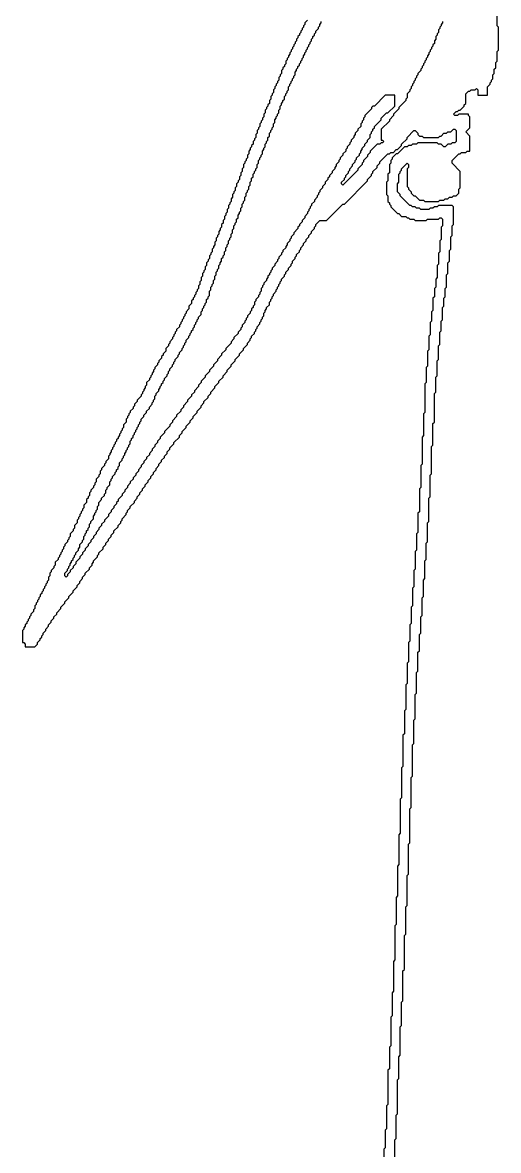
# Model space of a CAD drawing. Header units: metres. Extents: x 0 to 7998, y 2 to 10328.
# Drawn here: x 2212 to 2910, y 1658 to 3315 of the extents above; entities that cross this region are included whole.
import ezdxf

# ---------------------------------------------------------------- set-up
doc = ezdxf.new("R2010")
doc.units = ezdxf.units.M

msp = doc.modelspace()

# ---------------------------------------------------------------- linework, layer by layer
for points in [[(2630, 3318), (2626, 3314), (2626, 3312), (2624, 3310), (2624, 3308), (2622, 3306), (2622, 3304), (2620, 3302), (2620, 3300), (2618, 3298), (2618, 3296), (2616, 3294), (2616, 3292), (2614, 3290), (2614, 3288), (2612, 3286), (2612, 3284), (2610, 3282), (2610, 3280), (2608, 3278), (2608, 3276), (2606, 3274), (2606, 3272), (2604, 3270), (2604, 3268), (2602, 3266), (2602, 3264), (2600, 3262), (2600, 3260), (2598, 3258), (2598, 3254), (2596, 3252), (2596, 3250), (2594, 3248), (2594, 3246), (2592, 3244), (2592, 3240), (2590, 3238), (2590, 3236), (2588, 3234), (2588, 3230), (2586, 3228), (2586, 3226), (2584, 3224), (2584, 3222), (2582, 3220), (2582, 3218), (2580, 3216), (2580, 3212), (2578, 3210), (2578, 3208), (2576, 3206), (2576, 3202), (2574, 3200), (2574, 3196), (2572, 3194), (2572, 3192), (2570, 3190), (2570, 3188), (2568, 3186), (2568, 3182), (2566, 3180), (2566, 3176), (2564, 3174), (2564, 3172), (2562, 3170), (2562, 3168), (2560, 3166), (2560, 3162), (2558, 3160), (2558, 3158), (2556, 3156), (2556, 3152), (2554, 3150), (2554, 3146), (2552, 3144), (2552, 3142), (2550, 3140), (2550, 3136), (2548, 3134), (2548, 3132), (2546, 3130), (2546, 3128), (2544, 3126), (2544, 3122), (2542, 3120), (2542, 3116), (2540, 3114), (2540, 3112), (2538, 3110), (2538, 3108), (2536, 3106), (2536, 3102), (2534, 3100), (2534, 3096), (2532, 3094), (2532, 3090), (2530, 3088), (2530, 3084), (2528, 3082), (2528, 3080), (2526, 3078), (2526, 3074), (2524, 3072), (2524, 3068), (2522, 3066), (2522, 3064), (2520, 3062), (2520, 3058), (2518, 3056), (2518, 3052), (2516, 3050), (2516, 3048), (2514, 3046), (2514, 3042), (2512, 3040), (2512, 3036), (2510, 3034), (2510, 3032), (2508, 3030), (2508, 3026), (2506, 3024), (2506, 3020), (2504, 3018), (2504, 3014), (2502, 3012), (2502, 3010), (2500, 3008), (2500, 3004), (2498, 3002), (2498, 3000), (2496, 2998), (2496, 2994), (2494, 2992), (2494, 2988), (2492, 2986), (2492, 2984), (2490, 2982), (2490, 2978), (2488, 2976), (2488, 2974), (2486, 2972), (2486, 2968), (2484, 2966), (2484, 2964), (2482, 2962), (2482, 2958), (2480, 2956), (2480, 2952), (2478, 2950), (2478, 2948), (2476, 2946), (2476, 2942), (2474, 2940), (2474, 2936), (2472, 2934), (2472, 2930), (2470, 2928), (2470, 2924), (2468, 2922), (2468, 2920), (2466, 2918), (2466, 2916), (2464, 2914), (2464, 2912), (2462, 2910), (2462, 2908), (2460, 2906), (2460, 2902), (2456, 2898), (2456, 2894), (2452, 2890), (2452, 2888), (2450, 2886), (2450, 2884), (2448, 2882), (2448, 2880), (2446, 2878), (2446, 2876), (2444, 2874), (2444, 2872), (2442, 2870), (2442, 2868), (2438, 2864), (2438, 2862), (2436, 2860), (2436, 2858), (2434, 2856), (2434, 2854), (2432, 2852), (2432, 2850), (2428, 2846), (2428, 2844), (2426, 2842), (2426, 2840), (2422, 2836), (2422, 2832), (2418, 2828), (2418, 2826), (2416, 2824), (2416, 2822), (2412, 2818), (2412, 2816), (2410, 2814), (2410, 2812), (2406, 2808), (2406, 2806), (2404, 2804), (2404, 2802), (2402, 2800), (2402, 2798), (2400, 2796), (2400, 2794), (2398, 2792), (2398, 2790), (2394, 2786), (2394, 2782), (2392, 2780), (2392, 2778), (2390, 2776), (2390, 2774), (2388, 2772), (2388, 2770), (2386, 2768), (2386, 2766), (2380, 2760), (2380, 2758), (2376, 2754), (2376, 2752), (2374, 2750), (2374, 2748), (2370, 2744), (2370, 2742), (2368, 2740), (2368, 2738), (2366, 2736), (2366, 2734), (2364, 2732), (2364, 2728), (2360, 2724), (2360, 2720), (2358, 2718), (2358, 2716), (2356, 2714), (2356, 2712), (2354, 2710), (2354, 2708), (2352, 2706), (2352, 2704), (2350, 2702), (2350, 2700), (2348, 2698), (2348, 2696), (2346, 2694), (2346, 2692), (2344, 2690), (2344, 2688), (2342, 2686), (2342, 2684), (2340, 2682), (2340, 2680), (2338, 2678), (2338, 2674), (2334, 2670), (2334, 2668), (2332, 2666), (2332, 2664), (2328, 2660), (2328, 2658), (2326, 2656), (2326, 2652), (2324, 2650), (2324, 2648), (2320, 2644), (2320, 2640), (2318, 2638), (2318, 2636), (2316, 2634), (2316, 2632), (2312, 2628), (2312, 2626), (2310, 2624), (2310, 2620), (2308, 2618), (2308, 2616), (2306, 2614), (2306, 2610), (2302, 2606), (2302, 2602), (2300, 2600), (2300, 2598), (2298, 2596), (2298, 2594), (2296, 2592), (2296, 2590), (2294, 2588), (2294, 2586), (2292, 2584), (2292, 2580), (2288, 2576), (2288, 2572), (2286, 2570), (2286, 2568), (2282, 2564), (2282, 2560), (2280, 2558), (2280, 2556), (2278, 2554), (2278, 2552), (2274, 2548), (2274, 2546), (2272, 2544), (2272, 2542), (2270, 2540), (2270, 2538), (2268, 2536), (2268, 2534), (2266, 2532), (2266, 2530), (2264, 2528), (2264, 2526), (2260, 2522), (2260, 2518), (2258, 2516), (2258, 2514), (2254, 2510), (2254, 2508), (2252, 2506), (2252, 2502), (2250, 2500), (2250, 2496), (2248, 2494), (2248, 2492), (2246, 2490), (2246, 2488), (2244, 2486), (2244, 2484), (2242, 2482), (2242, 2480), (2240, 2478), (2240, 2476), (2238, 2474), (2238, 2472), (2236, 2470), (2236, 2468), (2234, 2466), (2234, 2464), (2232, 2462), (2232, 2460), (2230, 2458), (2230, 2454), (2228, 2452), (2228, 2450), (2224, 2446), (2224, 2444), (2222, 2442), (2222, 2440), (2220, 2438), (2220, 2436), (2218, 2434), (2218, 2432), (2216, 2430), (2216, 2428), (2214, 2426), (2214, 2424), (2212, 2422), (2212, 2404), (2214, 2404), (2216, 2402), (2216, 2398), (2230, 2398), (2234, 2402), (2234, 2404), (2238, 2408), (2238, 2410), (2240, 2412), (2240, 2414), (2242, 2416), (2242, 2418), (2246, 2422), (2246, 2424), (2250, 2428), (2250, 2430), (2254, 2434), (2254, 2436), (2258, 2440), (2258, 2442), (2262, 2446), (2262, 2448), (2268, 2454), (2268, 2456), (2274, 2462), (2274, 2464), (2280, 2470), (2280, 2472), (2286, 2478), (2286, 2480), (2292, 2486), (2292, 2488), (2296, 2492), (2296, 2494), (2300, 2498), (2300, 2500), (2304, 2504), (2304, 2506), (2310, 2512), (2310, 2514), (2314, 2518), (2314, 2520), (2316, 2522), (2316, 2524), (2322, 2530), (2322, 2532), (2324, 2534), (2324, 2536), (2330, 2542), (2330, 2544), (2334, 2548), (2334, 2550), (2338, 2554), (2338, 2556), (2342, 2560), (2342, 2562), (2346, 2566), (2346, 2568), (2352, 2574), (2352, 2576), (2356, 2580), (2356, 2582), (2358, 2584), (2358, 2586), (2364, 2592), (2364, 2594), (2366, 2596), (2366, 2598), (2370, 2602), (2370, 2604), (2376, 2610), (2376, 2612), (2380, 2616), (2380, 2618), (2384, 2622), (2384, 2624), (2388, 2628), (2388, 2630), (2392, 2634), (2392, 2636), (2396, 2640), (2396, 2642), (2400, 2646), (2400, 2648), (2404, 2652), (2404, 2654), (2408, 2658), (2408, 2660), (2412, 2664), (2412, 2666), (2416, 2670), (2416, 2672), (2420, 2676), (2420, 2678), (2424, 2682), (2424, 2684), (2428, 2688), (2428, 2690), (2434, 2696), (2434, 2698), (2442, 2706), (2442, 2708), (2446, 2712), (2446, 2714), (2452, 2720), (2452, 2722), (2458, 2728), (2458, 2730), (2462, 2734), (2462, 2736), (2468, 2742), (2468, 2744), (2474, 2750), (2474, 2752), (2478, 2756), (2478, 2758), (2484, 2764), (2484, 2766), (2488, 2770), (2488, 2772), (2494, 2778), (2494, 2780), (2500, 2786), (2500, 2788), (2506, 2794), (2506, 2796), (2512, 2802), (2512, 2804), (2518, 2810), (2518, 2812), (2524, 2818), (2524, 2820), (2530, 2826), (2530, 2828), (2536, 2834), (2536, 2836), (2542, 2842), (2542, 2844), (2546, 2848), (2546, 2850), (2548, 2852), (2548, 2854), (2552, 2858), (2552, 2860), (2554, 2862), (2554, 2864), (2556, 2866), (2556, 2868), (2560, 2872), (2560, 2874), (2562, 2876), (2562, 2878), (2564, 2880), (2564, 2882), (2566, 2884), (2566, 2888), (2568, 2890), (2568, 2892), (2570, 2894), (2570, 2896), (2574, 2900), (2574, 2904), (2576, 2906), (2576, 2908), (2578, 2910), (2578, 2912), (2580, 2914), (2580, 2916), (2584, 2920), (2584, 2922), (2586, 2924), (2586, 2926), (2588, 2928), (2588, 2930), (2590, 2932), (2590, 2934), (2592, 2936), (2592, 2938), (2596, 2942), (2596, 2944), (2598, 2946), (2598, 2948), (2602, 2952), (2602, 2954), (2606, 2958), (2606, 2960), (2608, 2962), (2608, 2964), (2612, 2968), (2612, 2970), (2614, 2972), (2614, 2974), (2618, 2978), (2618, 2980), (2620, 2982), (2620, 2984), (2624, 2988), (2624, 2990), (2628, 2994), (2628, 2996), (2632, 3000), (2632, 3002), (2636, 3006), (2636, 3008), (2640, 3012), (2640, 3014), (2642, 3016), (2642, 3018), (2648, 3024), (2658, 3024), (2682, 3048), (2684, 3048), (2718, 3082), (2718, 3084), (2724, 3090), (2724, 3092), (2726, 3094), (2726, 3096), (2732, 3102), (2732, 3104), (2736, 3108), (2736, 3110), (2748, 3122), (2750, 3122), (2752, 3124), (2756, 3124), (2760, 3128), (2762, 3128), (2768, 3134), (2768, 3136), (2776, 3144), (2776, 3146), (2786, 3156), (2788, 3156), (2792, 3152), (2792, 3150), (2794, 3148), (2798, 3148), (2800, 3146), (2822, 3146), (2824, 3148), (2826, 3148), (2830, 3152), (2834, 3152), (2836, 3154), (2840, 3154), (2844, 3158), (2846, 3158), (2848, 3156), (2848, 3140), (2846, 3138), (2842, 3138), (2840, 3136), (2836, 3136), (2832, 3132), (2830, 3132), (2826, 3136), (2822, 3136), (2820, 3138), (2792, 3138), (2790, 3136), (2784, 3136), (2782, 3134), (2778, 3134), (2776, 3132), (2772, 3132), (2762, 3122), (2760, 3122), (2754, 3116), (2754, 3114), (2752, 3112), (2752, 3108), (2750, 3106), (2750, 3094), (2748, 3092), (2748, 3082), (2746, 3080), (2746, 3062), (2748, 3060), (2748, 3052), (2750, 3050), (2750, 3048), (2752, 3046), (2752, 3044), (2762, 3034), (2764, 3034), (2768, 3030), (2774, 3030), (2776, 3028), (2778, 3028), (2780, 3026), (2786, 3026), (2788, 3024), (2804, 3024), (2806, 3026), (2822, 3026), (2824, 3028), (2826, 3028), (2828, 3026), (2828, 3016), (2826, 3014), (2826, 2996), (2824, 2994), (2824, 2978), (2822, 2976), (2822, 2960), (2820, 2958), (2820, 2940), (2818, 2938), (2818, 2926), (2816, 2924), (2816, 2912), (2814, 2910), (2814, 2892), (2812, 2890), (2812, 2876), (2810, 2874), (2810, 2856), (2808, 2854), (2808, 2834), (2806, 2832), (2806, 2810), (2804, 2808), (2804, 2786), (2802, 2784), (2802, 2742), (2800, 2740), (2800, 2708), (2798, 2706), (2798, 2666), (2796, 2664), (2796, 2632), (2794, 2630), (2794, 2596), (2792, 2594), (2792, 2566), (2790, 2564), (2790, 2540), (2788, 2538), (2788, 2512), (2786, 2510), (2786, 2486), (2784, 2484), (2784, 2458), (2782, 2456), (2782, 2432), (2780, 2430), (2780, 2406), (2778, 2404), (2778, 2376), (2776, 2374), (2776, 2344), (2774, 2342), (2774, 2306), (2772, 2304), (2772, 2270), (2770, 2268), (2770, 2222), (2768, 2220), (2768, 2176), (2766, 2174), (2766, 2124), (2764, 2122), (2764, 2078), (2762, 2076), (2762, 2032), (2760, 2030), (2760, 1990), (2758, 1988), (2758, 1938), (2756, 1936), (2756, 1892), (2754, 1890), (2754, 1856), (2752, 1854), (2752, 1812), (2750, 1810), (2750, 1778), (2748, 1776), (2748, 1726), (2746, 1724), (2746, 1690), (2744, 1688), (2744, 1662), (2742, 1660), (2742, 1624)], [(2828, 3316), (2828, 3314), (2826, 3312), (2826, 3310), (2824, 3308), (2824, 3306), (2822, 3304), (2822, 3300), (2820, 3298), (2820, 3296), (2818, 3294), (2818, 3290), (2816, 3288), (2816, 3284), (2814, 3282), (2814, 3280), (2812, 3278), (2812, 3276), (2810, 3274), (2810, 3272), (2808, 3270), (2808, 3268), (2806, 3266), (2806, 3264), (2804, 3262), (2804, 3260), (2802, 3258), (2802, 3256), (2800, 3254), (2800, 3252), (2798, 3250), (2798, 3248), (2796, 3246), (2796, 3244), (2792, 3240), (2792, 3238), (2790, 3236), (2790, 3234), (2788, 3232), (2788, 3230), (2786, 3228), (2786, 3226), (2784, 3224), (2784, 3222), (2782, 3220), (2782, 3218), (2780, 3216), (2780, 3214), (2776, 3210), (2776, 3204), (2774, 3202), (2774, 3200), (2764, 3190), (2764, 3188), (2756, 3180), (2756, 3178), (2750, 3172), (2750, 3170), (2738, 3158), (2738, 3142), (2740, 3142), (2742, 3140), (2740, 3138), (2738, 3138), (2736, 3136), (2732, 3136), (2722, 3126), (2722, 3124), (2718, 3120), (2718, 3118), (2712, 3112), (2712, 3110), (2710, 3108), (2710, 3106), (2704, 3100), (2704, 3098), (2682, 3076), (2680, 3078), (2680, 3080), (2684, 3084), (2684, 3086), (2686, 3088), (2686, 3090), (2690, 3094), (2690, 3096), (2692, 3098), (2692, 3100), (2696, 3104), (2696, 3106), (2700, 3110), (2700, 3112), (2702, 3114), (2702, 3116), (2706, 3120), (2706, 3122), (2708, 3124), (2708, 3126), (2710, 3128), (2710, 3130), (2714, 3134), (2714, 3136), (2718, 3140), (2718, 3142), (2722, 3146), (2722, 3150), (2724, 3152), (2724, 3154), (2726, 3156), (2726, 3158), (2728, 3160), (2728, 3162), (2738, 3172), (2738, 3174), (2746, 3182), (2748, 3182), (2758, 3192), (2758, 3208), (2744, 3208), (2728, 3192), (2726, 3192), (2724, 3190), (2724, 3188), (2714, 3178), (2714, 3176), (2712, 3174), (2712, 3172), (2710, 3170), (2710, 3168), (2708, 3166), (2708, 3162), (2704, 3158), (2704, 3156), (2700, 3152), (2700, 3150), (2698, 3148), (2698, 3146), (2694, 3142), (2694, 3140), (2692, 3138), (2692, 3136), (2688, 3132), (2688, 3130), (2686, 3128), (2686, 3126), (2682, 3122), (2682, 3120), (2678, 3116), (2678, 3114), (2676, 3112), (2676, 3110), (2672, 3106), (2672, 3104), (2670, 3102), (2670, 3100), (2666, 3096), (2666, 3094), (2662, 3090), (2662, 3088), (2660, 3086), (2660, 3084), (2656, 3080), (2656, 3078), (2652, 3074), (2652, 3072), (2648, 3068), (2648, 3066), (2646, 3064), (2646, 3062), (2644, 3060), (2644, 3058), (2640, 3054), (2640, 3052), (2636, 3048), (2636, 3046), (2634, 3044), (2634, 3042), (2632, 3040), (2632, 3038), (2630, 3036), (2630, 3034), (2626, 3030), (2626, 3028), (2622, 3024), (2622, 3022), (2618, 3018), (2618, 3016), (2616, 3014), (2616, 3012), (2610, 3006), (2610, 3004), (2606, 3000), (2606, 2998), (2604, 2996), (2604, 2994), (2600, 2990), (2600, 2988), (2598, 2986), (2598, 2984), (2594, 2980), (2594, 2978), (2592, 2976), (2592, 2974), (2588, 2970), (2588, 2968), (2586, 2966), (2586, 2964), (2582, 2960), (2582, 2958), (2578, 2954), (2578, 2952), (2576, 2950), (2576, 2948), (2574, 2946), (2574, 2944), (2572, 2942), (2572, 2940), (2570, 2938), (2570, 2936), (2566, 2932), (2566, 2930), (2564, 2928), (2564, 2926), (2562, 2924), (2562, 2920), (2560, 2918), (2560, 2916), (2558, 2914), (2558, 2912), (2554, 2908), (2554, 2906), (2552, 2904), (2552, 2900), (2550, 2898), (2550, 2896), (2548, 2894), (2548, 2892), (2546, 2890), (2546, 2888), (2542, 2884), (2542, 2882), (2540, 2880), (2540, 2878), (2538, 2876), (2538, 2874), (2534, 2870), (2534, 2868), (2532, 2866), (2532, 2864), (2528, 2860), (2528, 2858), (2522, 2852), (2522, 2850), (2518, 2846), (2518, 2844), (2510, 2836), (2510, 2834), (2504, 2828), (2504, 2826), (2498, 2820), (2498, 2818), (2492, 2812), (2492, 2810), (2486, 2804), (2486, 2802), (2480, 2796), (2480, 2794), (2474, 2788), (2474, 2786), (2470, 2782), (2470, 2780), (2464, 2774), (2464, 2772), (2460, 2768), (2460, 2766), (2454, 2760), (2454, 2758), (2448, 2752), (2448, 2750), (2444, 2746), (2444, 2744), (2438, 2738), (2438, 2736), (2432, 2730), (2432, 2728), (2428, 2724), (2428, 2722), (2420, 2714), (2420, 2712), (2414, 2706), (2414, 2704), (2410, 2700), (2410, 2698), (2406, 2694), (2406, 2692), (2402, 2688), (2402, 2686), (2398, 2682), (2398, 2680), (2394, 2676), (2394, 2674), (2390, 2670), (2390, 2668), (2386, 2664), (2386, 2662), (2382, 2658), (2382, 2656), (2378, 2652), (2378, 2650), (2374, 2646), (2374, 2644), (2370, 2640), (2370, 2638), (2366, 2634), (2366, 2632), (2362, 2628), (2362, 2626), (2358, 2622), (2358, 2620), (2352, 2614), (2352, 2612), (2350, 2610), (2350, 2608), (2346, 2604), (2346, 2602), (2342, 2598), (2342, 2596), (2338, 2592), (2338, 2590), (2332, 2584), (2332, 2582), (2328, 2578), (2328, 2576), (2324, 2572), (2324, 2570), (2320, 2566), (2320, 2564), (2316, 2560), (2316, 2558), (2312, 2554), (2312, 2552), (2308, 2548), (2308, 2546), (2304, 2542), (2304, 2540), (2300, 2536), (2300, 2534), (2296, 2530), (2296, 2528), (2290, 2522), (2290, 2520), (2286, 2516), (2286, 2514), (2282, 2510), (2282, 2508), (2278, 2504), (2278, 2502), (2276, 2500), (2274, 2502), (2274, 2506), (2278, 2510), (2278, 2512), (2280, 2514), (2280, 2516), (2282, 2518), (2282, 2520), (2284, 2522), (2284, 2524), (2286, 2526), (2286, 2528), (2288, 2530), (2288, 2532), (2290, 2534), (2290, 2536), (2294, 2540), (2294, 2542), (2296, 2544), (2296, 2548), (2300, 2552), (2300, 2554), (2302, 2556), (2302, 2560), (2304, 2562), (2304, 2564), (2306, 2566), (2306, 2568), (2308, 2570), (2308, 2572), (2310, 2574), (2310, 2578), (2312, 2580), (2312, 2582), (2316, 2586), (2316, 2590), (2318, 2592), (2318, 2594), (2320, 2596), (2320, 2598), (2322, 2600), (2322, 2604), (2324, 2606), (2324, 2610), (2328, 2614), (2328, 2616), (2332, 2620), (2332, 2622), (2334, 2624), (2334, 2628), (2336, 2630), (2336, 2632), (2340, 2636), (2340, 2640), (2342, 2642), (2342, 2644), (2344, 2646), (2344, 2648), (2348, 2652), (2348, 2654), (2350, 2656), (2350, 2658), (2352, 2660), (2352, 2662), (2354, 2664), (2354, 2668), (2358, 2672), (2358, 2674), (2360, 2676), (2360, 2678), (2362, 2680), (2362, 2682), (2364, 2684), (2364, 2686), (2366, 2688), (2366, 2690), (2368, 2692), (2368, 2694), (2370, 2696), (2370, 2700), (2372, 2702), (2372, 2704), (2374, 2706), (2374, 2708), (2376, 2710), (2376, 2712), (2378, 2714), (2378, 2716), (2380, 2718), (2380, 2720), (2382, 2722), (2382, 2724), (2384, 2726), (2384, 2728), (2386, 2730), (2386, 2732), (2390, 2736), (2390, 2738), (2394, 2742), (2394, 2744), (2398, 2748), (2398, 2750), (2402, 2754), (2402, 2756), (2404, 2758), (2404, 2760), (2406, 2762), (2406, 2766), (2408, 2768), (2408, 2770), (2412, 2774), (2412, 2776), (2414, 2778), (2414, 2780), (2416, 2782), (2416, 2784), (2418, 2786), (2418, 2788), (2420, 2790), (2420, 2792), (2424, 2796), (2424, 2798), (2426, 2800), (2426, 2802), (2428, 2804), (2428, 2806), (2432, 2810), (2432, 2812), (2434, 2814), (2434, 2816), (2436, 2818), (2436, 2820), (2440, 2824), (2440, 2826), (2442, 2828), (2442, 2830), (2446, 2834), (2446, 2836), (2448, 2838), (2448, 2840), (2450, 2842), (2450, 2844), (2452, 2846), (2452, 2848), (2456, 2852), (2456, 2854), (2458, 2856), (2458, 2858), (2460, 2860), (2460, 2862), (2462, 2864), (2462, 2866), (2464, 2868), (2464, 2870), (2466, 2872), (2466, 2874), (2468, 2876), (2468, 2878), (2470, 2880), (2470, 2882), (2474, 2886), (2474, 2890), (2476, 2892), (2476, 2894), (2478, 2896), (2478, 2898), (2480, 2900), (2480, 2902), (2482, 2904), (2482, 2908), (2484, 2910), (2484, 2912), (2486, 2914), (2486, 2920), (2488, 2922), (2488, 2926), (2490, 2928), (2490, 2930), (2492, 2932), (2492, 2936), (2494, 2938), (2494, 2942), (2496, 2944), (2496, 2948), (2498, 2950), (2498, 2952), (2500, 2954), (2500, 2958), (2502, 2960), (2502, 2962), (2504, 2964), (2504, 2968), (2506, 2970), (2506, 2972), (2508, 2974), (2508, 2978), (2510, 2980), (2510, 2984), (2512, 2986), (2512, 2988), (2514, 2990), (2514, 2994), (2516, 2996), (2516, 2998), (2518, 3000), (2518, 3004), (2520, 3006), (2520, 3010), (2522, 3012), (2522, 3016), (2524, 3018), (2524, 3020), (2526, 3022), (2526, 3026), (2528, 3028), (2528, 3032), (2530, 3034), (2530, 3036), (2532, 3038), (2532, 3042), (2534, 3044), (2534, 3048), (2536, 3050), (2536, 3052), (2538, 3054), (2538, 3058), (2540, 3060), (2540, 3064), (2542, 3066), (2542, 3068), (2544, 3070), (2544, 3074), (2546, 3076), (2546, 3080), (2548, 3082), (2548, 3086), (2550, 3088), (2550, 3092), (2552, 3094), (2552, 3096), (2554, 3098), (2554, 3100), (2556, 3102), (2556, 3106), (2558, 3108), (2558, 3112), (2560, 3114), (2560, 3116), (2562, 3118), (2562, 3120), (2564, 3122), (2564, 3126), (2566, 3128), (2566, 3130), (2568, 3132), (2568, 3136), (2570, 3138), (2570, 3140), (2572, 3142), (2572, 3146), (2574, 3148), (2574, 3152), (2576, 3154), (2576, 3156), (2578, 3158), (2578, 3160), (2580, 3162), (2580, 3166), (2582, 3168), (2582, 3172), (2584, 3174), (2584, 3176), (2586, 3178), (2586, 3180), (2588, 3182), (2588, 3186), (2590, 3188), (2590, 3192), (2592, 3194), (2592, 3196), (2594, 3198), (2594, 3200), (2596, 3202), (2596, 3206), (2598, 3208), (2598, 3210), (2600, 3212), (2600, 3214), (2602, 3216), (2602, 3220), (2604, 3222), (2604, 3224), (2606, 3226), (2606, 3228), (2608, 3230), (2608, 3232), (2610, 3234), (2610, 3236), (2612, 3238), (2612, 3242), (2614, 3244), (2614, 3246), (2616, 3248), (2616, 3250), (2618, 3252), (2618, 3254), (2620, 3256), (2620, 3258), (2622, 3260), (2622, 3262), (2624, 3264), (2624, 3266), (2626, 3268), (2626, 3270), (2628, 3272), (2628, 3274), (2630, 3276), (2630, 3278), (2632, 3280), (2632, 3282), (2634, 3284), (2634, 3286), (2636, 3288), (2636, 3290), (2638, 3292), (2638, 3294), (2640, 3296), (2640, 3298), (2642, 3300), (2642, 3302), (2646, 3306), (2646, 3308), (2648, 3310), (2648, 3312), (2650, 3314), (2650, 3316)], [(2758, 1648), (2758, 1674), (2760, 1676), (2760, 1710), (2762, 1712), (2762, 1762), (2764, 1764), (2764, 1796), (2766, 1798), (2766, 1840), (2768, 1842), (2768, 1876), (2770, 1878), (2770, 1922), (2772, 1924), (2772, 1974), (2774, 1976), (2774, 2016), (2776, 2018), (2776, 2062), (2778, 2064), (2778, 2108), (2780, 2110), (2780, 2160), (2782, 2162), (2782, 2206), (2784, 2208), (2784, 2254), (2786, 2256), (2786, 2290), (2788, 2292), (2788, 2328), (2790, 2330), (2790, 2360), (2792, 2362), (2792, 2390), (2794, 2392), (2794, 2416), (2796, 2418), (2796, 2442), (2798, 2444), (2798, 2470), (2800, 2472), (2800, 2496), (2802, 2498), (2802, 2524), (2804, 2526), (2804, 2550), (2806, 2552), (2806, 2580), (2808, 2582), (2808, 2616), (2810, 2618), (2810, 2650), (2812, 2652), (2812, 2692), (2814, 2694), (2814, 2726), (2816, 2728), (2816, 2770), (2818, 2772), (2818, 2794), (2820, 2796), (2820, 2818), (2822, 2820), (2822, 2840), (2824, 2842), (2824, 2860), (2826, 2862), (2826, 2876), (2828, 2878), (2828, 2896), (2830, 2898), (2830, 2910), (2832, 2912), (2832, 2924), (2834, 2926), (2834, 2944), (2836, 2946), (2836, 2962), (2838, 2964), (2838, 2980), (2840, 2982), (2840, 3000), (2842, 3002), (2842, 3016), (2844, 3018), (2844, 3044), (2842, 3046), (2822, 3046), (2820, 3044), (2816, 3044), (2814, 3042), (2810, 3042), (2808, 3040), (2796, 3040), (2794, 3042), (2790, 3042), (2788, 3044), (2784, 3044), (2782, 3046), (2780, 3046), (2766, 3060), (2766, 3062), (2762, 3066), (2762, 3078), (2764, 3080), (2764, 3092), (2766, 3094), (2766, 3096), (2768, 3098), (2768, 3100), (2776, 3108), (2778, 3106), (2778, 3102), (2776, 3100), (2776, 3074), (2778, 3072), (2778, 3070), (2782, 3066), (2782, 3064), (2786, 3060), (2788, 3060), (2794, 3054), (2800, 3054), (2802, 3052), (2822, 3052), (2824, 3054), (2830, 3054), (2832, 3056), (2836, 3056), (2838, 3058), (2842, 3058), (2844, 3060), (2848, 3060), (2852, 3064), (2852, 3070), (2854, 3072), (2854, 3096), (2842, 3108), (2842, 3112), (2852, 3122), (2854, 3122), (2856, 3124), (2862, 3124), (2864, 3126), (2868, 3126), (2868, 3148), (2862, 3154), (2868, 3160), (2868, 3176), (2866, 3178), (2866, 3180), (2852, 3180), (2850, 3178), (2846, 3178), (2844, 3180), (2848, 3184), (2850, 3184), (2852, 3186), (2854, 3186), (2860, 3192), (2860, 3194), (2862, 3196), (2862, 3210), (2866, 3214), (2868, 3214), (2870, 3216), (2876, 3216), (2878, 3218), (2880, 3216), (2880, 3208), (2894, 3208), (2894, 3220), (2898, 3224), (2898, 3226), (2900, 3228), (2900, 3230), (2902, 3232), (2902, 3238), (2904, 3240), (2904, 3246), (2906, 3248), (2906, 3256), (2908, 3258), (2908, 3272), (2910, 3274), (2910, 3308), (2908, 3310), (2908, 3324)]]:
    msp.add_lwpolyline(points)

doc.saveas('drawing.dxf')
